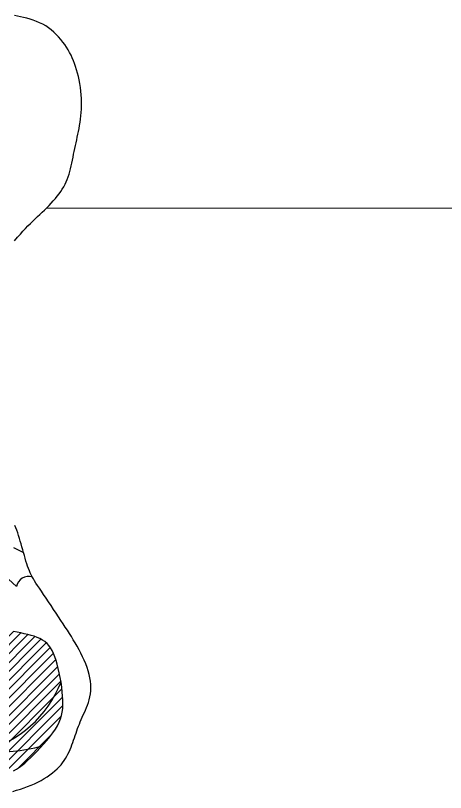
# Model space of a CAD drawing. Header units: millimetres. Extents: x 6388 to 59789, y -18725 to 8137.
# Drawn here: x 40556.2 to 40724.4, y -16630.2 to -16326.7 of the extents above; entities that cross this region are included whole.
import ezdxf

# ---------------------------------------------------------------- set-up
doc = ezdxf.new("R2010")
doc.units = ezdxf.units.MM

# ---------------------------------------------------------------- blocks, each defined once
blk = doc.blocks.new('A$C1FBB05FF')
h = blk.add_hatch()
h.set_pattern_fill('ANSI31', color=256, scale=19.51488, style=0)
h.set_pattern_definition([(45, (-152.832, 290.8702), (-1.724888, 1.724888), [])])
h.paths.add_polyline_path([(286.8, 347.42, 0.145173), (290.02, 324.12, 0.167724), (320.59, 328.14, 0.141831), (311.74, 373.14), (310.84, 373.04), (309.92, 372.94), (308.97, 372.85), (307.99, 372.77), (306.96, 372.69), (305.86, 372.62), (304.69, 372.57), (303.43, 372.54), (302.08, 372.52), (300.65, 372.51), (299.18, 372.49), (297.7, 372.45), (296.23, 372.37), (294.79, 372.25), (293.43, 372.06), (292.17, 371.8), (291.02, 371.46), (289.99, 371.04), (289.07, 370.55), (288.25, 369.99), (287.51, 369.39), (286.85, 368.75), (286.26, 368.08), (285.73, 367.38), (285.25, 366.68), (284.81, 365.98), (284.39, 365.31), (283.99, 364.69), (283.36, 363.82), (282.41, 363.06, -0.009566), (282.78, 361.49, -0.250478)])
h.paths.add_polyline_path([(255.59, 347.28), (254.83, 346.45), (254.09, 345.6), (253.37, 344.74), (252.69, 343.9), (252.03, 343.07), (251.41, 342.27), (250.82, 341.51), (250.28, 340.79), (249.77, 340.12), (249.3, 339.47), (248.86, 338.86), (248.47, 338.27), (248.11, 337.72), (247.79, 337.18), (247.5, 336.66), (247.03, 335.8), (246.32, 334.79), (245.47, 333.93), (244.71, 333.27), (243.76, 332.56), (246.48, 330.45), (249.2, 328.63), (251.87, 327.06), (254.49, 325.7), (257.01, 324.51), (259.42, 323.47), (261.68, 322.54), (263.78, 321.67), (265.68, 320.85), (267.41, 320.06), (268.98, 319.32), (270.43, 318.61, -0.246934), (290.02, 324.12, -0.145173), (286.8, 347.42, 0.250478), (282.78, 361.49, 0.009902), (282.39, 363.12), (281.5, 362.98), (280.53, 363.17), (279.87, 363.34), (279.17, 363.52), (278.44, 363.69), (277.67, 363.8), (276.88, 363.83), (276.07, 363.75), (275.23, 363.55), (274.38, 363.26), (273.52, 362.86), (272.66, 362.38), (271.8, 361.82), (270.95, 361.18), (270.11, 360.48), (269.29, 359.73), (268.48, 358.93), (267.69, 358.11), (266.9, 357.27), (266.12, 356.43), (265.33, 355.61), (264.54, 354.81), (263.74, 354.06), (262.93, 353.35), (262.11, 352.69), (261.29, 352.06), (260.46, 351.44), (259.63, 350.83), (258.8, 350.19), (257.98, 349.53), (257.17, 348.83), (256.37, 348.08)])
h.paths.add_polyline_path([(297.67, 312.05), (299.47, 312), (301.23, 312.01), (302.96, 312.08), (304.66, 312.23), (306.37, 312.44), (308.1, 312.72), (309.87, 313.06), (311.71, 313.47), (313.62, 313.94), (315.63, 314.47), (317.69, 315.06), (319.79, 315.68), (321.87, 316.34), (323.91, 317.02), (325.87, 317.72), (327.7, 318.41), (329.37, 319.1), (330.87, 319.77), (332.2, 320.44), (333.41, 321.13), (334.54, 321.86), (335.61, 322.64), (336.67, 323.5), (337.75, 324.46), (338.89, 325.52), (340.12, 326.72), (341.4, 328.02), (342.72, 329.4), (343.37, 330.12, -0.088495), (320.59, 328.14, -0.169139), (289.77, 324.17, 0.243781), (270.43, 318.61), (271.76, 317.96), (273.01, 317.35), (274.2, 316.79), (275.34, 316.28), (276.47, 315.83), (277.59, 315.43), (278.73, 315.07), (279.9, 314.74), (281.12, 314.44), (282.41, 314.15), (283.79, 313.88), (285.26, 313.6), (286.85, 313.33), (288.54, 313.05), (290.3, 312.79), (292.12, 312.55), (293.96, 312.34), (295.82, 312.17)])
h.paths.add_polyline_path([(320.59, 328.14, 0.238492), (350.84, 355.04), (350.52, 356.89), (350.16, 358.71), (349.77, 360.45), (349.35, 362.09), (348.91, 363.61), (348.45, 365), (347.94, 366.27), (347.39, 367.42), (346.78, 368.45), (346.11, 369.38), (345.36, 370.21), (344.53, 370.93), (343.6, 371.56), (342.59, 372.12), (341.49, 372.6), (340.33, 373.02), (339.1, 373.39), (337.8, 373.73), (336.46, 374.04), (335.07, 374.35), (333.65, 374.65), (332.21, 374.94), (330.78, 375.21), (329.37, 375.44), (328, 375.64), (326.71, 375.79), (325.51, 375.87), (324.41, 375.89), (323.45, 375.82), (322.59, 375.69), (321.81, 375.51), (321.1, 375.29), (320.44, 375.04), (319.78, 374.78), (319.13, 374.52), (318.11, 374.16), (316.95, 373.89), (316.14, 373.73), (315.3, 373.59), (314.43, 373.46), (313.54, 373.35), (312.65, 373.24), (311.74, 373.14, -0.141831)])
h.paths.add_polyline_path([(343.37, 330.12), (344.03, 330.84), (345.31, 332.32), (346.52, 333.8), (347.63, 335.28), (348.62, 336.71), (349.44, 338.09), (350.11, 339.43), (350.64, 340.75), (351.05, 342.08), (351.33, 343.43), (351.5, 344.84), (351.58, 346.32), (351.56, 347.89), (351.48, 349.58), (351.32, 351.36), (351.11, 353.19), (350.84, 355.04, -0.238492), (320.59, 328.14, 0.088495)], flags=17)
blk.add_line((345.26, 540.43), (1017.6, 540))
for points in [[(331.94, 312.38), (333.47, 312.85), (334.95, 313.31), (336.37, 313.79), (337.76, 314.29), (339.12, 314.84), (340.45, 315.42), (341.76, 316.05), (343.02, 316.71), (344.23, 317.41), (345.39, 318.13), (346.49, 318.88), (347.52, 319.64), (348.47, 320.42), (349.33, 321.2), (350.12, 322), (350.83, 322.8), (351.48, 323.62), (352.07, 324.44), (352.61, 325.28), (353.1, 326.13), (353.55, 327), (353.98, 327.88), (354.37, 328.78), (354.74, 329.68), (355.1, 330.6), (355.43, 331.51), (355.76, 332.43), (356.08, 333.34), (356.39, 334.25), (356.7, 335.15), (357.02, 336.05), (357.34, 336.94), (357.67, 337.84), (358.02, 338.73), (358.37, 339.62), (358.75, 340.52), (359.14, 341.42), (359.56, 342.33), (359.99, 343.25), (360.42, 344.19), (360.83, 345.16), (361.22, 346.15), (361.58, 347.17), (361.89, 348.23), (362.15, 349.34), (362.33, 350.48), (362.44, 351.67), (362.48, 352.9), (362.44, 354.17), (362.32, 355.46), (362.12, 356.79), (361.84, 358.14), (361.48, 359.5), (361.03, 360.88), (360.51, 362.27), (359.92, 363.67), (359.28, 365.05), (358.59, 366.43), (357.88, 367.79), (357.14, 369.12), (356.39, 370.42), (355.64, 371.68), (354.88, 372.92), (354.11, 374.15), (353.32, 375.38), (352.51, 376.62), (351.67, 377.89), (350.8, 379.21), (349.88, 380.59), (348.92, 382.02), (347.94, 383.5), (346.94, 385), (345.94, 386.49), (344.97, 387.95), (344.04, 389.34), (343.17, 390.64), (342.38, 391.83), (341.67, 392.89), (341.05, 393.84), (340.5, 394.7), (340.01, 395.49), (339.57, 396.25), (339.17, 397), (338.81, 397.77), (338.46, 398.58), (338.11, 399.46), (337.78, 400.4), (337.45, 401.39), (337.13, 402.43), (336.81, 403.5), (336.5, 404.6), (336.18, 405.71), (335.87, 406.83), (335.56, 407.96), (335.24, 409.08), (334.92, 410.19), (334.6, 411.28), (334.26, 412.36), (333.92, 413.41), (333.57, 414.43), (333.2, 415.42), (332.82, 416.37)], [(332.7, 527.55), (333.87, 528.93), (334.95, 530.19), (335.96, 531.33), (336.93, 532.39), (337.89, 533.39), (338.84, 534.35), (339.78, 535.26), (340.72, 536.14), (341.64, 537), (342.56, 537.85), (343.47, 538.7), (344.37, 539.56), (345.26, 540.43), (346.14, 541.31), (346.99, 542.21), (347.82, 543.12), (348.62, 544.03), (349.38, 544.96), (350.09, 545.88), (350.75, 546.81), (351.35, 547.74), (351.9, 548.67), (352.4, 549.61), (352.85, 550.57), (353.26, 551.54), (353.63, 552.53), (353.97, 553.55), (354.29, 554.59), (354.57, 555.67), (354.84, 556.77), (355.09, 557.9), (355.33, 559.04), (355.56, 560.19), (355.78, 561.33), (356.01, 562.48), (356.23, 563.62), (356.47, 564.74), (356.71, 565.85), (356.96, 566.95), (357.2, 568.06), (357.44, 569.18), (357.67, 570.31), (357.89, 571.46), (358.09, 572.64), (358.28, 573.85), (358.45, 575.09), (358.6, 576.36), (358.71, 577.67), (358.8, 579), (358.84, 580.36), (358.84, 581.75), (358.8, 583.16), (358.71, 584.6), (358.57, 586.05), (358.39, 587.5), (358.17, 588.95), (357.91, 590.37), (357.62, 591.76), (357.3, 593.1), (356.94, 594.4), (356.56, 595.62), (356.16, 596.8), (355.72, 597.92), (355.25, 599.01), (354.74, 600.06), (354.19, 601.1), (353.6, 602.13), (352.96, 603.15), (352.27, 604.18), (351.53, 605.21), (350.74, 606.23), (349.89, 607.22), (348.99, 608.18), (348.04, 609.1), (347.03, 609.96), (345.96, 610.76), (344.84, 611.49), (343.67, 612.14), (342.46, 612.73), (341.23, 613.26), (339.98, 613.73), (338.72, 614.14), (337.46, 614.51), (336.22, 614.83), (335.01, 615.11), (333.82, 615.35), (332.65, 615.55)], [(332.29, 407.74), (334.35, 406.68), (335.7, 405.97), (336.18, 405.71)], [(332.2, 320.44), (333.41, 321.13), (334.54, 321.86), (335.61, 322.64), (336.67, 323.5), (337.75, 324.46), (338.89, 325.52), (340.12, 326.72), (341.4, 328.02), (342.72, 329.4), (344.03, 330.84), (345.31, 332.32), (346.52, 333.8), (347.63, 335.28), (348.62, 336.71), (349.44, 338.09), (350.11, 339.43), (350.64, 340.75), (351.05, 342.08), (351.33, 343.43), (351.5, 344.84), (351.58, 346.32), (351.56, 347.89), (351.48, 349.58), (351.32, 351.36), (351.11, 353.19), (350.84, 355.04), (350.52, 356.89), (350.16, 358.71), (349.77, 360.45), (349.35, 362.09), (348.91, 363.61), (348.45, 365), (347.94, 366.27), (347.39, 367.42), (346.78, 368.45), (346.11, 369.38), (345.36, 370.21), (344.53, 370.93), (343.6, 371.56), (342.59, 372.12), (341.49, 372.6), (340.33, 373.02), (339.1, 373.39), (337.8, 373.73), (336.46, 374.04), (335.07, 374.35), (333.65, 374.65), (332.21, 374.94)]]:
    blk.add_lwpolyline(points)
for centre, radius, start, end in [((316.08, 376.51), 23.57, 42.4815, 124.0249), ((338.21, 391.64), 4.81, 73.4996, 170.5709), ((309.11, 371.49), 44.85, 284.8299, 338.4859), ((326.42, 392.99), 65.11, 264.8606, 285.0894)]:
    blk.add_arc(centre, radius, start, end)

msp = doc.modelspace()

# ---------------------------------------------------------------- block references
msp.add_blockref('A$C1FBB05FF', (40223.17, -16942.23))

doc.saveas('drawing.dxf')
